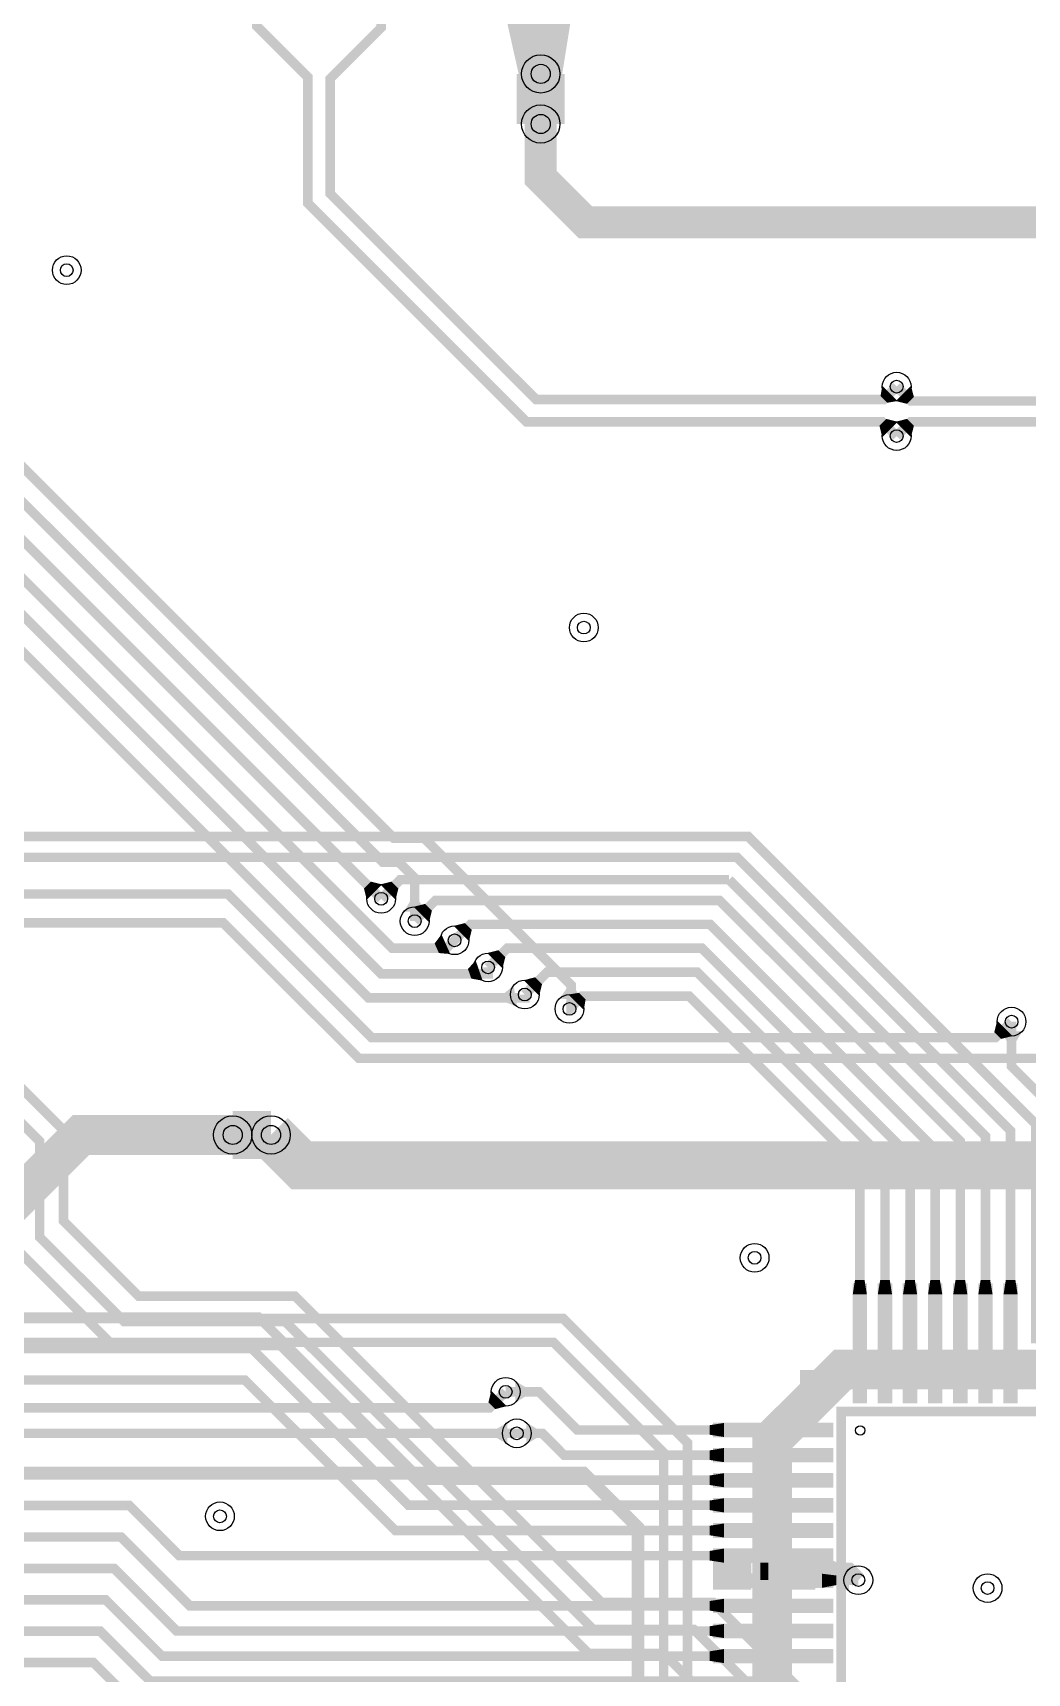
# Model space of a CAD drawing. Extents: x 295 to 3725, y 67 to 3582.
# Drawn here: x 1513 to 2136, y 1947 to 2975 of the extents above; entities that cross this region are included whole.
import ezdxf

# ---------------------------------------------------------------- set-up
doc = ezdxf.new("R2010")
doc.units = 9
for name, color, linetype, true_color in [('BottomLayer', 7, 'Continuous', 0x0000ff), ('BottomPasteMaskLayer', 7, 'Continuous', 0x800000), ('BottomSilkLayer', 7, 'Continuous', 0x66cc33), ('BottomSolderMaskLayer', 7, 'Continuous', 0xaa00ff), ('Document', 7, 'Continuous', 0xffffff), ('Hole', 7, 'Continuous', 0x222222), ('Inner1', 7, 'Continuous', 0x999966), ('Inner2', 7, 'Continuous', 0x008000), ('Multi-Layer', 7, 'Continuous', 0xc0c0c0), ('TopLayer', 7, 'Continuous', 0xff0000), ('TopPasteMaskLayer', 7, 'Continuous', 0x808080), ('TopSilkLayer', 7, 'Continuous', 0xffcc00), ('TopSolderMaskLayer', 7, 'Continuous', 0x800080)]:
    doc.layers.add(name, color=color, linetype=linetype, true_color=true_color)

msp = doc.modelspace()

# ---------------------------------------------------------------- hatches: boundary and pattern name
at = {"layer": 'BottomLayer'}
for points in [[(2063, 2753.6), (2053.4, 2744), (2060.5, 2742.2), (2064.8, 2746.5)], [(2063, 2721.4), (2053.4, 2731), (2060.5, 2732.8), (2064.8, 2728.5)], [(1731.6, 2441), (1722, 2431.4), (1720.2, 2438.5), (1724.5, 2442.8)], [(1758.8, 2424), (1745.3, 2424), (1749, 2430.3), (1755, 2430.3)], [(1774.3, 2397.4), (1768.8, 2409.7), (1764.5, 2404), (1767.2, 2398)], [(1794.6, 2380.7), (1790.2, 2393.4), (1785.4, 2388), (1787.5, 2382)], [(1816.2, 2364.4), (1814, 2377.7), (1808.4, 2373), (1809.4, 2367)], [(1856.2, 2368.4), (1842.8, 2369.5), (1847, 2375.5), (1853, 2375)], [(2126.6, 2346), (2117, 2355.6), (2115.2, 2348.5), (2119.5, 2344.2)], [(1809.6, 2114), (1800, 2123.6), (1798.2, 2116.5), (1802.5, 2112.2)], [(1810, 2090.2), (1810, 2103.7), (1803.7, 2100), (1803.7, 2094)], [(1940, 2000), (1962, 2000), (1962, 2022), (1940, 2022)], [(1980, 2000), (2002, 2000), (2002, 2022), (1980, 2022)], [(2002, 2000), (2002, 2022), (2017, 2016), (2017, 2006)], [(2028.1, 2013.8), (2021.5, 2002), (2016.5, 2006), (2022.1, 2016)]]:
    msp.add_hatch(color=256, dxfattribs=at).paths.add_polyline_path(points)
at = {"layer": 'BottomPasteMaskLayer'}
for points in [[(1940, 2000), (1962, 2000), (1962, 2022), (1940, 2022)], [(1980, 2000), (2002, 2000), (2002, 2022), (1980, 2022)]]:
    msp.add_hatch(color=256, dxfattribs=at).paths.add_polyline_path(points)
at = {"layer": 'BottomSolderMaskLayer'}
for points in [[(1939, 1999), (1963, 1999), (1963, 2023), (1939, 2023)], [(1979, 1999), (2003, 1999), (2003, 2023), (1979, 2023)]]:
    msp.add_hatch(color=256, dxfattribs=at).paths.add_polyline_path(points)
at = {"layer": 'Inner1'}
for points in [[(1822, 2941.1), (1840, 2941.1), (1841, 2932.7), (1821, 2932.7)], [(1822, 2925.5), (1840, 2925.5), (1841, 2933.9), (1821, 2933.9)], [(1822, 2909.6), (1840, 2909.6), (1841, 2901.2), (1821, 2901.2)]]:
    msp.add_hatch(color=256, dxfattribs=at).paths.add_polyline_path(points)
at = {"layer": 'TopLayer'}
for points in [[(1849.5, 2980.5), (1810.1, 2980.5), (1818.5, 2943), (1843.5, 2943)], [(2054.6, 2744), (2045, 2753.6), (2043.9, 2747.1), (2048.1, 2742.9)], [(2054.6, 2731), (2045, 2721.4), (2043.2, 2728.5), (2047.5, 2732.8)], [(1740, 2431.4), (1730.4, 2441), (1737.5, 2442.8), (1741.8, 2438.5)], [(1761, 2417.4), (1751.4, 2427), (1758.5, 2428.8), (1762.8, 2424.5)], [(1786, 2405.4), (1776.4, 2415), (1783.5, 2416.8), (1787.8, 2412.5)], [(1807, 2388.4), (1797.4, 2398), (1804.5, 2399.8), (1808.8, 2395.5)], [(1830, 2371.4), (1820.4, 2381), (1827.5, 2382.8), (1831.8, 2378.5)], [(1858, 2362.4), (1848.4, 2372), (1854.9, 2373.1), (1859.1, 2368.9)], [(2132.8, 2349), (2119.3, 2349), (2123, 2342.7), (2129, 2342.7)], [(2026.5, 2184.1), (2035.3, 2184.1), (2033.9, 2193.1), (2027.9, 2193.1)], [(2042.2, 2184.1), (2051.1, 2184.1), (2049.7, 2193.1), (2043.7, 2193.1)], [(2058, 2184.1), (2066.8, 2184.1), (2065.4, 2193.1), (2059.4, 2193.1)], [(2073.7, 2184.1), (2082.6, 2184.1), (2081.1, 2193.1), (2075.1, 2193.1)], [(2089.5, 2184.1), (2098.3, 2184.1), (2096.9, 2193.1), (2090.9, 2193.1)], [(2105.2, 2184.1), (2114.1, 2184.1), (2112.6, 2193.1), (2106.6, 2193.1)], [(2121, 2184.1), (2129.8, 2184.1), (2128.4, 2193.1), (2122.4, 2193.1)], [(2035.3, 2184.1), (2035.3, 2122.7), (2026.5, 2122.7), (2026.5, 2184.1)], [(2051.1, 2184.1), (2051.1, 2122.7), (2042.2, 2122.7), (2042.2, 2184.1)], [(2066.8, 2184.1), (2066.8, 2122.7), (2058, 2122.7), (2058, 2184.1)], [(2082.6, 2184.1), (2082.6, 2122.7), (2073.7, 2122.7), (2073.7, 2184.1)], [(2098.3, 2184.1), (2098.3, 2122.7), (2089.5, 2122.7), (2089.5, 2184.1)], [(2114.1, 2184.1), (2114.1, 2122.7), (2105.2, 2122.7), (2105.2, 2184.1)], [(2129.8, 2184.1), (2129.8, 2122.7), (2121, 2122.7), (2121, 2184.1)], [(1815, 2116.3), (1815, 2129.8), (1821.3, 2126), (1821.3, 2120)], [(1822, 2090.2), (1822, 2103.7), (1828.3, 2100), (1828.3, 2094)], [(1945.9, 2094.7), (1945.9, 2103.5), (1936.9, 2102.1), (1936.9, 2096.1)], [(2007.3, 2103.5), (2007.3, 2094.7), (1945.9, 2094.7), (1945.9, 2103.5)], [(1945.9, 2078.9), (1945.9, 2087.8), (1936.9, 2086.3), (1936.9, 2080.3)], [(2007.3, 2087.8), (2007.3, 2078.9), (1945.9, 2078.9), (1945.9, 2087.8)], [(1945.9, 2063.2), (1945.9, 2072), (1936.9, 2070.6), (1936.9, 2064.6)], [(2007.3, 2072), (2007.3, 2063.2), (1945.9, 2063.2), (1945.9, 2072)], [(1945.9, 2047.4), (1945.9, 2056.3), (1936.9, 2054.9), (1936.9, 2048.9)], [(2007.3, 2056.3), (2007.3, 2047.4), (1945.9, 2047.4), (1945.9, 2056.3)], [(1945.9, 2031.7), (1945.9, 2040.5), (1936.9, 2039.1), (1936.9, 2033.1)], [(2007.3, 2040.5), (2007.3, 2031.7), (1945.9, 2031.7), (1945.9, 2040.5)], [(1945.9, 2015.9), (1945.9, 2024.8), (1936.9, 2023.3), (1936.9, 2017.3)], [(2007.3, 2024.8), (2007.3, 2015.9), (1945.9, 2015.9), (1945.9, 2024.8)], [(2007.3, 2009), (2007.3, 2000.2), (1945.9, 2000.2), (1945.9, 2009)], [(2007.3, 2009), (2007.3, 2000.2), (2016.3, 2001.9), (2016.3, 2007.9)], [(2024.1, 1998.2), (2024, 2011.7), (2017.7, 2007.9), (2017.8, 2001.9)], [(1945.9, 1984.5), (1945.9, 1993.3), (1936.9, 1991.9), (1936.9, 1985.9)], [(2007.3, 1993.3), (2007.3, 1984.5), (1945.9, 1984.5), (1945.9, 1993.3)], [(1945.9, 1968.7), (1945.9, 1977.5), (1936.9, 1976.1), (1936.9, 1970.1)], [(2007.3, 1977.5), (2007.3, 1968.7), (1945.9, 1968.7), (1945.9, 1977.5)], [(1945.9, 1953), (1945.9, 1961.8), (1936.9, 1960.4), (1936.9, 1954.4)], [(2007.3, 1961.8), (2007.3, 1953), (1945.9, 1953), (1945.9, 1961.8)]]:
    msp.add_hatch(color=256, dxfattribs=at).paths.add_polyline_path(points)
at = {"layer": 'TopPasteMaskLayer'}
for points in [[(2035.3, 2184.1), (2035.3, 2122.7), (2026.5, 2122.7), (2026.5, 2184.1)], [(2051.1, 2184.1), (2051.1, 2122.7), (2042.2, 2122.7), (2042.2, 2184.1)], [(2066.8, 2184.1), (2066.8, 2122.7), (2058, 2122.7), (2058, 2184.1)], [(2082.6, 2184.1), (2082.6, 2122.7), (2073.7, 2122.7), (2073.7, 2184.1)], [(2098.3, 2184.1), (2098.3, 2122.7), (2089.5, 2122.7), (2089.5, 2184.1)], [(2114.1, 2184.1), (2114.1, 2122.7), (2105.2, 2122.7), (2105.2, 2184.1)], [(2129.8, 2184.1), (2129.8, 2122.7), (2121, 2122.7), (2121, 2184.1)], [(2007.3, 2103.5), (2007.3, 2094.7), (1945.9, 2094.7), (1945.9, 2103.5)], [(2007.3, 2087.8), (2007.3, 2078.9), (1945.9, 2078.9), (1945.9, 2087.8)], [(2007.3, 2072), (2007.3, 2063.2), (1945.9, 2063.2), (1945.9, 2072)], [(2007.3, 2056.3), (2007.3, 2047.4), (1945.9, 2047.4), (1945.9, 2056.3)], [(2007.3, 2040.5), (2007.3, 2031.7), (1945.9, 2031.7), (1945.9, 2040.5)], [(2007.3, 2024.8), (2007.3, 2015.9), (1945.9, 2015.9), (1945.9, 2024.8)], [(2007.3, 2009), (2007.3, 2000.2), (1945.9, 2000.2), (1945.9, 2009)], [(2007.3, 1993.3), (2007.3, 1984.5), (1945.9, 1984.5), (1945.9, 1993.3)], [(2007.3, 1977.5), (2007.3, 1968.7), (1945.9, 1968.7), (1945.9, 1977.5)], [(2007.3, 1961.8), (2007.3, 1953), (1945.9, 1953), (1945.9, 1961.8)]]:
    msp.add_hatch(color=256, dxfattribs=at).paths.add_polyline_path(points)
at = {"layer": 'TopSolderMaskLayer'}
for points in [[(2035.5, 2191.1), (2035.5, 2115.7), (2026.4, 2115.7), (2026.4, 2191.1)], [(2051.2, 2191.1), (2051.2, 2115.7), (2042.1, 2115.7), (2042.1, 2191.1)], [(2067, 2191.1), (2067, 2115.7), (2057.8, 2115.7), (2057.8, 2191.1)], [(2082.7, 2191.1), (2082.7, 2115.7), (2073.6, 2115.7), (2073.6, 2191.1)], [(2098.5, 2191.1), (2098.5, 2115.7), (2089.3, 2115.7), (2089.3, 2191.1)], [(2114.2, 2191.1), (2114.2, 2115.7), (2105.1, 2115.7), (2105.1, 2191.1)], [(2129.9, 2191.1), (2129.9, 2115.7), (2120.8, 2115.7), (2120.8, 2191.1)], [(2014.3, 2103.6), (2014.3, 2094.5), (1938.9, 2094.5), (1938.9, 2103.6)], [(2014.3, 2087.9), (2014.3, 2078.8), (1938.9, 2078.8), (1938.9, 2087.9)], [(2014.3, 2072.2), (2014.3, 2063), (1938.9, 2063), (1938.9, 2072.2)], [(2014.3, 2056.4), (2014.3, 2047.3), (1938.9, 2047.3), (1938.9, 2056.4)], [(2014.3, 2040.7), (2014.3, 2031.5), (1938.9, 2031.5), (1938.9, 2040.7)], [(2014.3, 2024.9), (2014.3, 2015.8), (1938.9, 2015.8), (1938.9, 2024.9)], [(2014.3, 2009.2), (2014.3, 2000.1), (1938.9, 2000.1), (1938.9, 2009.2)], [(2014.3, 1993.4), (2014.3, 1984.3), (1938.9, 1984.3), (1938.9, 1993.4)], [(2014.3, 1977.7), (2014.3, 1968.6), (1938.9, 1968.6), (1938.9, 1977.7)], [(2014.3, 1961.9), (2014.3, 1952.8), (1938.9, 1952.8), (1938.9, 1961.9)]]:
    msp.add_hatch(color=256, dxfattribs=at).paths.add_polyline_path(points)

# ---------------------------------------------------------------- linework, layer by layer
at = {"layer": 'BottomLayer'}
for points, const_width in [([(1918, 1855), (1936, 1873), (1936, 1887), (1923, 1900), (1923, 2091), (1845, 2169), (1429, 2169), (1294, 2304), (1294, 2462), (1219, 2537), (1219, 2779), (1099, 2899), (1099, 2905)], 6), ([(1849, 2363), (1850, 2364), (1850, 2378), (1758, 2470), (1739, 2470), (1446, 2763), (1353, 2763), (1307, 2809), (1287, 2809), (1273, 2795), (1273, 2779), (1286, 2766)], 6), ([(1752, 2418), (1752, 2445), (1742, 2455), (1732, 2455), (1439, 2748), (1340, 2748), (1298.1, 2790)], 6), ([(2416, 2070), (2408, 2078), (2408, 2627), (2291, 2744), (2063, 2744), (2054, 2753)], 6), ([(1731, 2432), (1429.6, 2733.4), (1281.4, 2733.4)], 6), ([(2384, 2070), (2394, 2080), (2394, 2622), (2285, 2731), (2063, 2731), (2054, 2722)], 6), ([(1777, 2406), (1772, 2401), (1738, 2401), (1421, 2718), (1324, 2718), (1315, 2709), (1289, 2709)], 6), ([(1798, 2389), (1798, 2385), (1731, 2385), (1413, 2703), (1340, 2703), (1304, 2667), (1294.9, 2667)], 6), ([(1821, 2372), (1821, 2370), (1723, 2370), (1407, 2686), (1350, 2686), (1300.6, 2636.6), (1293.4, 2636.6)], 6), ([(1917, 1883), (1908, 1892), (1908, 2085), (1839, 2154), (1420, 2154), (1277, 2297), (1277, 2450)], 6), ([(2126, 2355), (2116, 2345), (1725, 2345), (1635, 2435), (1419, 2435)], 6), ([(2150, 2339), (2143, 2332), (1717, 2332), (1632, 2417), (1403, 2417), (1396, 2424), (1339, 2424)], 6), ([(1917, 1711), (1892, 1736), (1892, 2038), (1858, 2072), (1361, 2072), (1335, 2046), (1248, 2046), (1191, 2103), (1191, 2187), (1216, 2212), (1260, 2212), (1273, 2199), (1273, 2193)], 8), ([(1281, 2098), (1320, 2098), (1335, 2113), (1799, 2113), (1809, 2123)], 6), ([(1816, 2097), (1344, 2097), (1326, 2079), (1304, 2079)], 6), ([(2030, 2005), (2024, 2011), (1991, 2011)], 10)]:
    msp.add_lwpolyline(points, dxfattribs=dict(at, const_width=const_width))
at = {"layer": 'BottomSilkLayer', "const_width": 5}
msp.add_lwpolyline([(1971, 2005), (1971, 2016)], dxfattribs=at)
at = {"layer": 'Document'}
msp.add_circle((1938.5, 2099.1), 0.89, dxfattribs=at)
at = {"layer": 'Hole'}
for centre, radius in [((1831, 2949), 6), ((1831, 2917.6), 6), ((1534, 2826), 4), ((2054, 2753), 4), ((2054, 2722), 4), ((1858, 2602), 4), ((1731, 2432), 4), ((1752, 2418), 4), ((1777, 2406), 4), ((1798, 2389), 4), ((1821, 2372), 4), ((1849, 2363), 4), ((2126, 2355), 4), ((1638, 2284), 6), ((1662, 2284), 6), ((1965, 2207), 4), ((1809, 2123), 4), ((1816, 2097), 4), ((1630, 2045), 4), ((2030, 2005), 4), ((2111, 2000), 4)]:
    msp.add_circle(centre, radius, dxfattribs=at)
at = {"layer": 'Inner1'}
for points, const_width in [([(1831, 2917.6), (1831, 2949)], 30), ([(3546, 2851.5), (3535.5, 2841), (3285, 2841), (3234, 2790), (2539, 2790), (2473, 2856), (1859, 2856), (1831, 2884), (1831, 2949)], 20), ([(2035, 1866), (1927, 1974), (1864, 1974), (1671, 2167), (1570, 2167), (1517, 2220), (1517, 2280), (1445, 2352), (1329, 2352), (1216, 2465), (1216, 2773), (1128, 2861), (1128, 2899)], 6), ([(2026, 1841), (1908, 1959), (1861, 1959), (1668, 2152), (1563, 2152), (1503, 2212), (1503, 2273), (1440, 2336), (1324, 2336), (945, 2715), (945, 2770)], 6), ([(1994, 1936), (1939, 1991), (1869, 1991), (1677, 2183), (1579, 2183), (1532, 2230), (1532, 2287), (1452, 2367), (1337, 2367), (1312, 2392), (1312, 2444)], 6), ([(1662, 2284), (1681, 2265), (2607, 2265), (2682, 2190), (3431, 2190), (3474, 2233), (3474, 2331.1)], 30), ([(1662, 2284), (1638, 2284)], 30)]:
    msp.add_lwpolyline(points, dxfattribs=dict(at, const_width=const_width))
at = {"layer": 'Inner2', "const_width": 25}
for points in [[(1525, 1391.5), (1445, 1471.5), (1445, 2186), (1543, 2284), (1662, 2284)], [(1662, 2284), (1638, 2284)], [(1976, 1881), (1976, 2093), (2020, 2137), (2228, 2137)]]:
    msp.add_lwpolyline(points, dxfattribs=at)
at = {"layer": 'Multi-Layer'}
for centre, radius in [((1831, 2949), 12), ((1831, 2917.6), 12), ((1534, 2826), 9), ((2054, 2753), 9), ((2054, 2722), 9), ((1858, 2602), 9), ((1731, 2432), 9), ((1752, 2418), 9), ((1777, 2406), 9), ((1798, 2389), 9), ((1821, 2372), 9), ((1849, 2363), 9), ((2126, 2355), 9), ((1638, 2284), 12), ((1662, 2284), 12), ((1965, 2207), 9), ((1809, 2123), 9), ((1816, 2097), 9), ((1630, 2045), 9), ((2030, 2005), 9), ((2111, 2000), 9)]:
    msp.add_circle(centre, radius, dxfattribs=at)
at = {"layer": 'TopLayer'}
for points, const_width in [([(1652.6, 3019.9), (1653, 2979), (1685, 2947), (1685, 2868), (1822, 2731), (2045, 2731), (2054, 2722)], 6), ([(1731.4, 3019.9), (1731, 2978), (1699, 2946), (1699, 2874), (1828, 2745), (2046, 2745), (2054, 2753)], 6), ([(1829.8, 3019.9), (1831, 3018.7), (1831, 2917.6)], 25), ([(1150.1, 2621.6), (1150, 2597), (1159, 2588), (1242, 2588), (1304, 2526), (1372, 2458), (1954, 2458), (2125.4, 2286.6), (2125.4, 2153.4)], 6), ([(1165.9, 2621.6), (1166, 2604), (1170, 2600), (1249, 2600), (1378, 2471), (1961, 2471), (2141.1, 2290.9), (2141.1, 2153.4)], 6), ([(1949, 2444), (1743, 2444), (1731, 2432)], 6), ([(2109.6, 2153.4), (2109.6, 2283.3), (1949, 2444)], 6), ([(2093.9, 2153.4), (2093.9, 2280.1), (1943, 2431), (1765, 2431), (1752, 2418)], 6), ([(2078.1, 2153.4), (2078.1, 2274.9), (1937, 2416), (1787, 2416), (1777, 2406)], 6), ([(2062.4, 2153.4), (2062.4, 2270.6), (1932, 2401), (1810, 2401), (1798, 2389)], 6), ([(2046.7, 2153.4), (2046.7, 2268.3), (1929, 2386), (1835, 2386), (1821, 2372)], 6), ([(2030.9, 2153.4), (2030.9, 2264.1), (1924, 2371), (1857, 2371), (1849, 2363), (1848, 2362), (1847, 2362)], 6), ([(2156.9, 2153.4), (2156.9, 2296.1), (2126, 2327), (2126, 2355)], 6), ([(1976.6, 2067.6), (1756.4, 2067.6), (1654.2, 2169.8), (1215.6, 2169.8)], 6), ([(1976.6, 2051.9), (1748.1, 2051.9), (1649.9, 2150.1), (1215.6, 2150.1)], 6), ([(1215.6, 2130.4), (1645.6, 2130.4), (1739.9, 2036.1), (1976.6, 2036.1)], 6), ([(1976.6, 2099.1), (1853.9, 2099.1), (1830, 2123), (1809, 2123)], 6), ([(1976.6, 2083.3), (1845.6, 2083.3), (1832, 2097), (1816, 2097)], 6), ([(1215.6, 2051.7), (1573.3, 2051.7), (1604.6, 2020.3), (1976.6, 2020.3)], 6), ([(1976.6, 1988.9), (1611.1, 1988.9), (1568, 2032), (1215.6, 2032)], 6), ([(1976.6, 1973.1), (1602.9, 1973.1), (1563.7, 2012.3), (1215.6, 2012.3)], 6), ([(1976.6, 2004.6), (2030, 2005)], 6), ([(1976.6, 1957.4), (1593.6, 1957.4), (1558.4, 1992.6), (1215.6, 1992.6)], 6), ([(1215.6, 1973), (1555, 1973), (1586.4, 1941.6), (1976.6, 1941.6)], 6), ([(1215.6, 1953.3), (1550.7, 1953.3), (1578.1, 1925.9), (1976.6, 1925.9)], 6)]:
    msp.add_lwpolyline(points, dxfattribs=dict(at, const_width=const_width))
at = {"layer": 'TopSilkLayer', "const_width": 6}
msp.add_lwpolyline([(1996.4, 2109.5), (1996.4, 2133.6), (2020.5, 2133.6)], dxfattribs=at)
msp.add_lwpolyline([(2019.3, 2110.7), (2530.7, 2110.7), (2530.7, 1599.3), (2019.3, 1599.3), (2019.3, 2110.7)], close=True, dxfattribs=at)
at = {"layer": 'TopSilkLayer'}
for centre, radius in [((1938.5, 2099.1), 0.89), ((2031.2, 2098.8), 2.95)]:
    msp.add_circle(centre, radius, dxfattribs=at)

doc.saveas('drawing.dxf')
